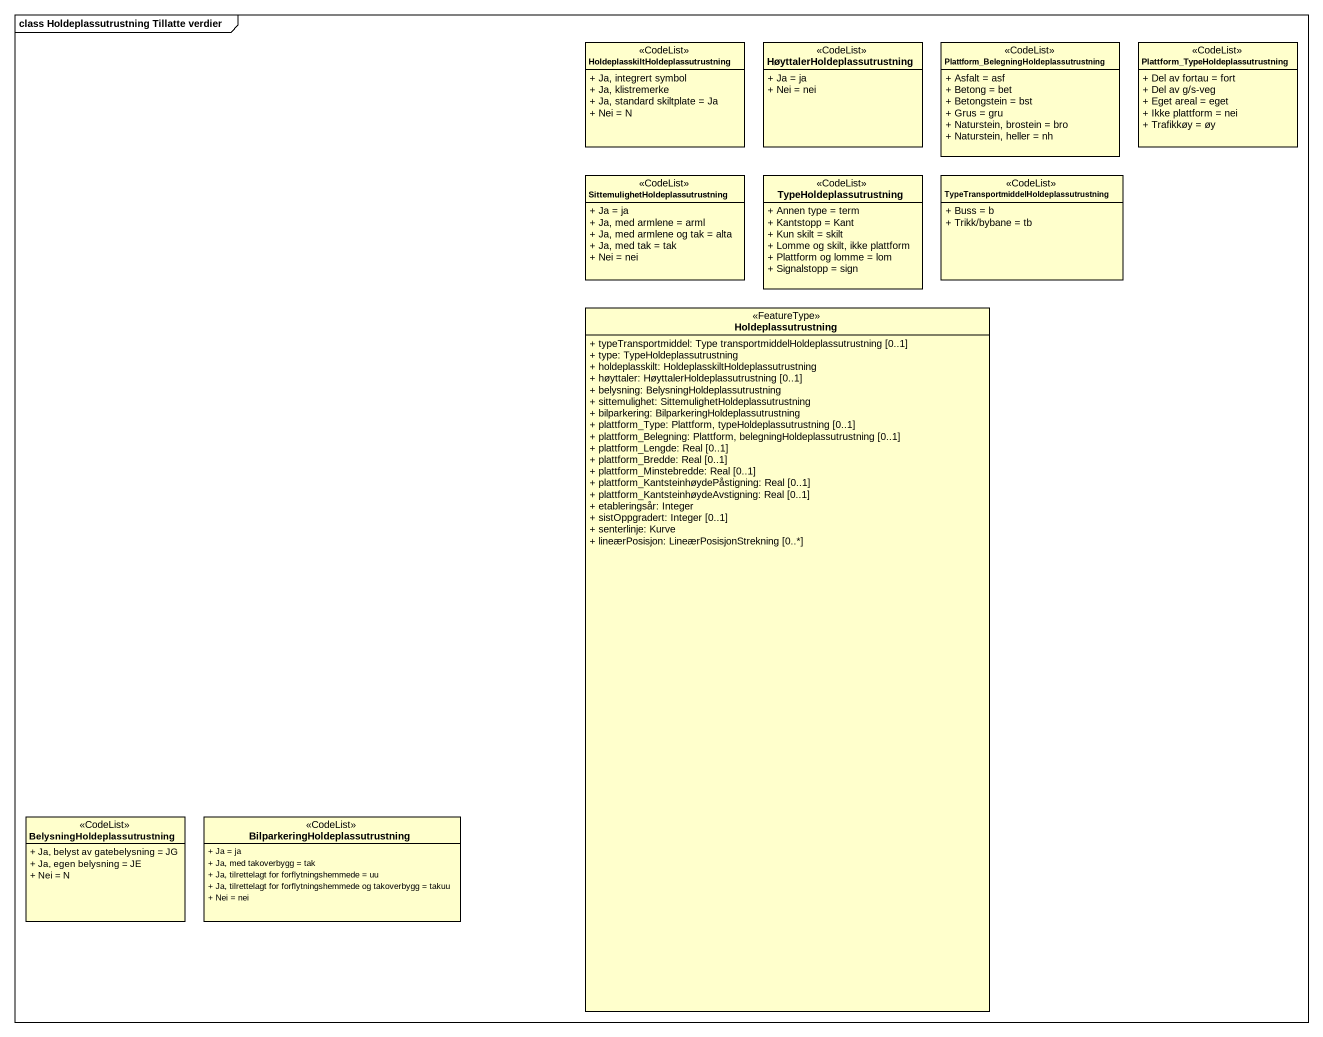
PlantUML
@startuml
mainframe class Holdeplassutrustning Tillatte verdier
hide circle
hide empty members
skinparam classAttributeIconSize 0
class "HoldeplasskiltHoldeplassutrustning" as HoldeplasskiltHoldeplassutru <<CodeList>> {
  + Ja, integrert symbol
  + Ja, klistremerke
  + Ja, standard skiltplate = Ja
  + Nei = N
}
class "HøyttalerHoldeplassutrustning" as HøyttalerHoldeplassutrustnin <<CodeList>> {
  + Ja = ja
  + Nei = nei
}
class "Plattform_BelegningHoldeplassutrustning" as Plattform <<CodeList>> {
  + Asfalt = asf
  + Betong = bet
  + Betongstein = bst
  + Grus = gru
  + Naturstein, brostein = bro
  + Naturstein, heller = nh
}
class "Plattform_TypeHoldeplassutrustning" as Plattform_2 <<CodeList>> {
  + Del av fortau = fort
  + Del av g/s-veg
  + Eget areal = eget
  + Ikke plattform = nei
  + Trafikkøy = øy
}
class "SittemulighetHoldeplassutrustning" as SittemulighetHoldeplassutrus <<CodeList>> {
  + Ja = ja
  + Ja, med armlene = arml
  + Ja, med armlene og tak = alta
  + Ja, med tak = tak
  + Nei = nei
}
class TypeHoldeplassutrustning <<CodeList>> {
  + Annen type = term
  + Kantstopp = Kant
  + Kun skilt = skilt
  + Lomme og skilt, ikke plattform
  + Plattform og lomme = lom
  + Signalstopp = sign
}
class "TypeTransportmiddelHoldeplassutrustning" as TypeTransportmiddelHoldeplas <<CodeList>> {
  + Buss = b
  + Trikk/bybane = tb
}
class Holdeplassutrustning <<FeatureType>> {
  + typeTransportmiddel: Type transportmiddelHoldeplassutrustning [0..1]
  + type: TypeHoldeplassutrustning
  + holdeplasskilt: HoldeplasskiltHoldeplassutrustning
  + høyttaler: HøyttalerHoldeplassutrustning [0..1]
  + belysning: BelysningHoldeplassutrustning
  + sittemulighet: SittemulighetHoldeplassutrustning
  + bilparkering: BilparkeringHoldeplassutrustning
  + plattform_Type: Plattform, typeHoldeplassutrustning [0..1]
  + plattform_Belegning: Plattform, belegningHoldeplassutrustning [0..1]
  + plattform_Lengde: Real [0..1]
  + plattform_Bredde: Real [0..1]
  + plattform_Minstebredde: Real [0..1]
  + plattform_KantsteinhøydePåstigning: Real [0..1]
  + plattform_KantsteinhøydeAvstigning: Real [0..1]
  + etableringsår: Integer
  + sistOppgradert: Integer [0..1]
  + senterlinje: Kurve
  + lineærPosisjon: LineærPosisjonStrekning [0..*]
}
class "BelysningHoldeplassutrustning" as BelysningHoldeplassutrustnin <<CodeList>> {
  + Ja, belyst av gatebelysning = JG
  + Ja, egen belysning = JE
  + Nei = N
}
class "BilparkeringHoldeplassutrustning" as BilparkeringHoldeplassutrust <<CodeList>> {
  + Ja = ja
  + Ja, med takoverbygg = tak
  + Ja, tilrettelagt for forflytningshemmede = uu
  + Ja, tilrettelagt for forflytningshemmede og takoverbygg = takuu
  + Nei = nei
}
@enduml
